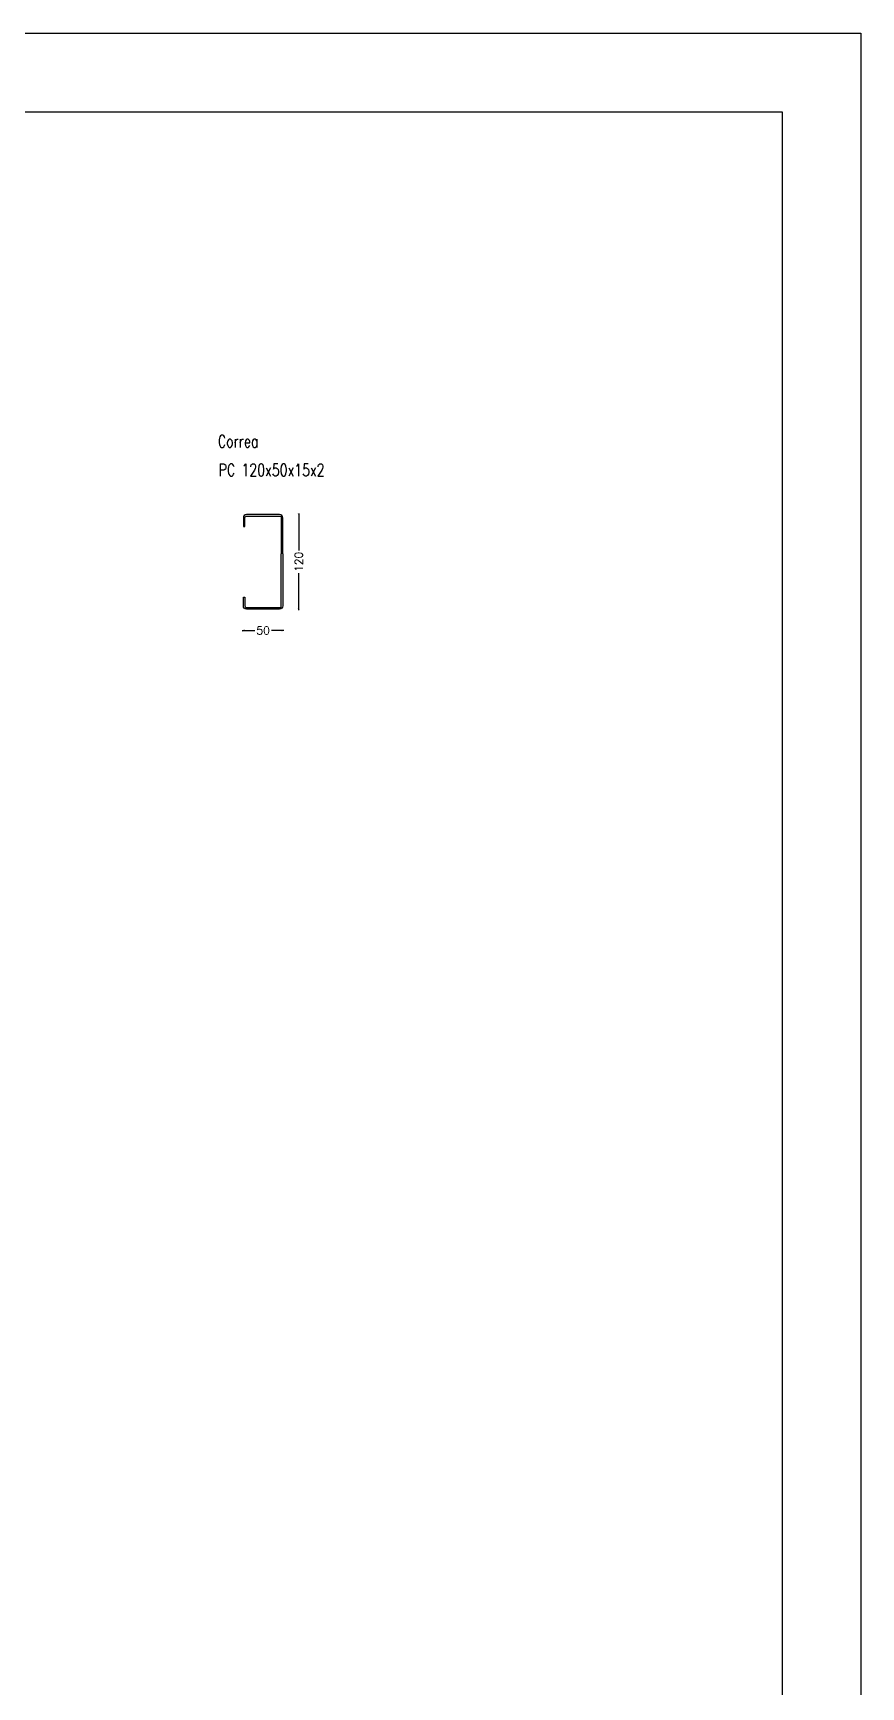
# Model space of a CAD drawing. Header units: millimetres. Extents: x 15 to 74, y 2 to 179.
# Drawn here: x 63.48 to 73.99, y 108.34 to 129.33 of the extents above; entities that cross this region are included whole.
import ezdxf

# ---------------------------------------------------------------- set-up
doc = ezdxf.new("R2010")
doc.units = ezdxf.units.MM
doc.layers.add('00-NIVELES', color=3, linetype='Continuous')
doc.layers.add('Diagonales', color=12, linetype='Continuous')
doc.styles.add('COTAS', font='simplex.shx')
doc.styles.add('ROMANS', font='romans')
doc.dimstyles.new('COTAS01', dxfattribs={"dimscale": 0.5, "dimtxt": 0.2, "dimasz": 0.05, "dimexe": 0.05, "dimexo": 1, "dimgap": 0.05, "dimtad": 0, "dimzin": 0, "dimdsep": 46, "dimtxsty": 'COTAS', "dimblk1": 'ARCHTICK', "dimblk2": 'ARCHTICK', "dimsah": 1, "dimcen": 0.05, "dimdle": 0.03, "dimclrd": 1, "dimclre": 1, "dimclrt": 2, "dimadec": 0, "dimazin": 0, "dimtfac": 1, "dimtofl": 0, "dimtmove": 0, "dimatfit": 3, "dimldrblk": 'ARCHTICK', "dimfxl": 1, "dimtolj": 1, "dimtzin": 0, "dimarcsym": 0})

# ---------------------------------------------------------------- blocks, each defined once
blk = doc.blocks.new('_ARCHTICK')
at = {"color": 0, "linetype": 'ByBlock', "const_width": 0.15}
blk.add_lwpolyline([(-0.5, -0.5), (0.5, 0.5)], dxfattribs=at)
blk = doc.blocks.new('*D71')
at = {"layer": 'DEFPOINTS', "color": 0, "transparency": 16777216}
for p in [(66.147, 122.122), (66.647, 122.162), (66.647, 121.751)]:
    blk.add_point(p, dxfattribs=at)
at = {"layer": 'Diagonales', "color": 1, "lineweight": -2, "transparency": 16777216}
for p, q in [((66.132, 121.751), (66.292, 121.751)), ((66.662, 121.751), (66.503, 121.751))]:
    blk.add_line(p, q, dxfattribs=at)
at = {"layer": 'Diagonales', "color": 1, "lineweight": -2, "transparency": 16777216, "xscale": 0.025, "yscale": 0.025, "zscale": 0.025, "rotation": 180}
blk.add_blockref('_ARCHTICK', (66.147, 121.751), dxfattribs=at)
at = {"layer": 'Diagonales', "color": 1, "lineweight": -2, "transparency": 16777216, "xscale": 0.025, "yscale": 0.025, "zscale": 0.025}
blk.add_blockref('_ARCHTICK', (66.647, 121.751), dxfattribs=at)
at = {"layer": 'Diagonales', "color": 2, "transparency": 16777216, "insert": (66.397, 121.751), "char_height": 0.1, "attachment_point": 5, "style": 'COTAS'}
blk.add_mtext('\\A1;50', dxfattribs=at)
blk = doc.blocks.new('*D72')
at = {"layer": 'DEFPOINTS', "color": 0, "transparency": 16777216}
for p in [(66.607, 123.222), (66.607, 122.022), (66.85, 122.022)]:
    blk.add_point(p, dxfattribs=at)
at = {"layer": 'Diagonales', "color": 1, "lineweight": -2, "transparency": 16777216}
for p, q in [((66.85, 123.237), (66.85, 122.766)), ((66.85, 122.007), (66.85, 122.478))]:
    blk.add_line(p, q, dxfattribs=at)
at = {"layer": 'Diagonales', "color": 1, "lineweight": -2, "transparency": 16777216, "xscale": 0.025, "yscale": 0.025, "zscale": 0.025}
for p, rotation in [((66.85, 123.222), 90), ((66.85, 122.022), 270)]:
    blk.add_blockref('_ARCHTICK', p, dxfattribs=dict(at, rotation=rotation))
at = {"layer": 'Diagonales', "color": 2, "transparency": 16777216, "insert": (66.85, 122.622), "char_height": 0.1, "attachment_point": 5, "rotation": 90, "style": 'COTAS'}
blk.add_mtext('\\A1;120', dxfattribs=at)

msp = doc.modelspace()

# ---------------------------------------------------------------- linework, layer by layer
at = {"color": 1}
msp.add_lwpolyline([(73.988, 129.335), (73.988, 87.335), (14.588, 87.335), (14.588, 129.335)], close=True, dxfattribs=at)
at = {"color": 7}
msp.add_lwpolyline([(17.088, 128.335), (72.988, 128.335), (72.988, 88.335), (17.088, 88.335)], close=True, dxfattribs=at)
at = {"color": 2}
for points in [[(66.236, 123.222), (66.187, 123.222, 0.414214), (66.147, 123.182), (66.147, 123.072), (66.167, 123.072), (66.167, 123.182, -0.414214), (66.187, 123.202), (66.236, 123.202)], [(66.647, 122.722), (66.647, 123.182, 0.414214), (66.607, 123.222), (66.236, 123.222)], [(66.236, 123.202), (66.607, 123.202, -0.414214), (66.627, 123.182), (66.627, 122.722)], [(66.236, 122.042), (66.607, 122.042, 0.414214), (66.627, 122.062), (66.627, 122.722)], [(66.647, 122.722), (66.647, 122.062, -0.414214), (66.607, 122.022), (66.236, 122.022)], [(66.236, 122.022), (66.187, 122.022, -0.414214), (66.147, 122.062), (66.147, 122.172), (66.167, 122.172), (66.167, 122.062, 0.414214), (66.187, 122.042), (66.236, 122.042)]]:
    msp.add_lwpolyline(points, format="xyb", dxfattribs=at)

# ---------------------------------------------------------------- texts
at = {"layer": '00-NIVELES', "linetype": 'ByBlock', "style": 'ROMANS', "width": 0.75}
for s, height, p in [('Correa', 0.1555, (65.823, 124.075)), ('PC 120x50x15x2 ', 0.15552, (65.833, 123.711))]:
    msp.add_text(s, height=height, dxfattribs=at).set_placement(p)

# ---------------------------------------------------------------- dimensions: what is measured, and where the dimension line sits
at = {"layer": 'Diagonales'}
dim = msp.add_linear_dim(base=(66.85, 122.022), p1=(66.607, 123.222), p2=(66.607, 122.022), angle=90, dimstyle='COTAS01', override={"dimdec": 0, "dimlfac": 100, "dimse1": 1, "dimse2": 1}, dxfattribs=at)
dim.commit()
dim.dimension.update_dxf_attribs({"geometry": '*D72', "text_midpoint": (66.85, 122.622)})
dim = msp.add_linear_dim(base=(66.647, 121.751), p1=(66.147, 122.122), p2=(66.647, 122.162), dimstyle='COTAS01', override={"dimscale": 0.5, "dimdec": 0, "dimlfac": 100, "dimse1": 1, "dimse2": 1}, dxfattribs=at)
dim.commit()
dim.dimension.update_dxf_attribs({"geometry": '*D71', "text_midpoint": (66.397, 121.751), "dimtype": 160})

doc.saveas('drawing.dxf')
